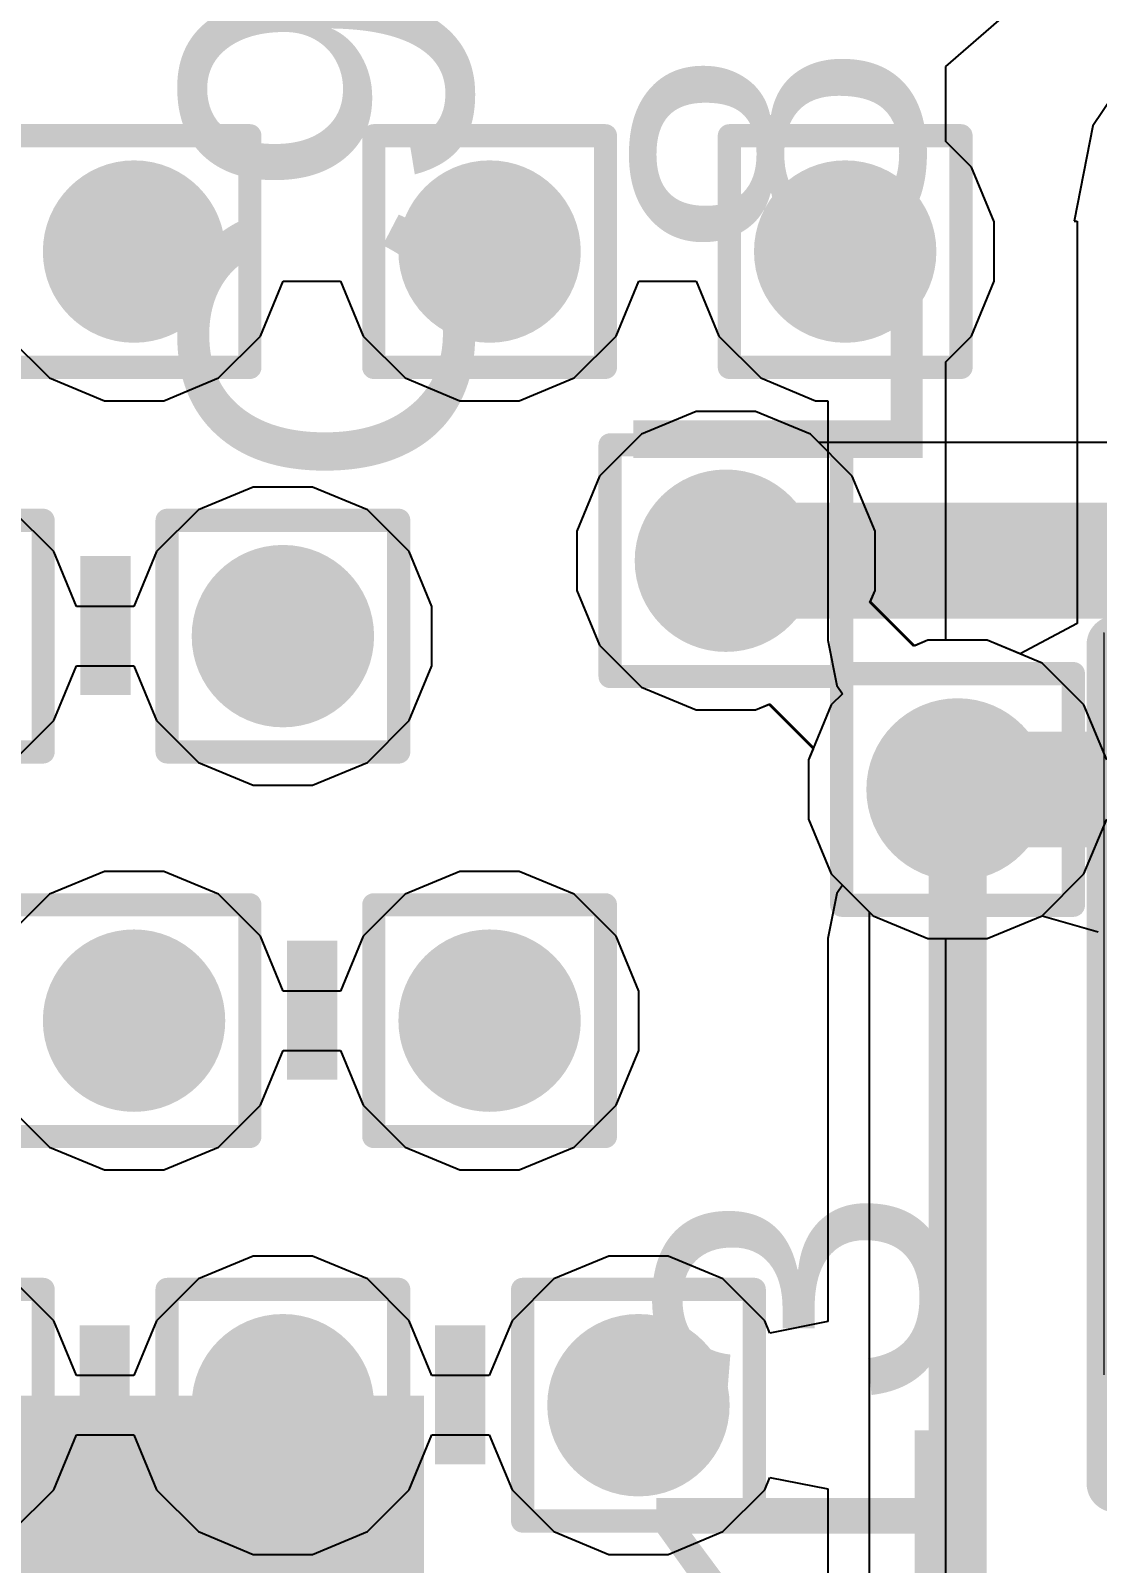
# Model space of a CAD drawing. Header units: inches. Extents: x -12 to 5355, y -7 to 5366.
# Drawn here: x 13.36 to 15.699, y 52.919 to 56.28 of the extents above; entities that cross this region are included whole.
import ezdxf

# ---------------------------------------------------------------- set-up
doc = ezdxf.new("R2010")
doc.units = ezdxf.units.IN
for name, color, linetype in [('BOTTOM LAYER', 5, 'Continuous'), ('Bottom Overlay', 54, 'Continuous'), ('Bottom Paste', 16, 'Continuous'), ('Bottom Solder', 6, 'Continuous'), ('Drill Drawing', 1, 'Continuous'), ('GROUND1', 16, 'Continuous'), ('GROUND2', 156, 'Continuous'), ('POWER', 76, 'Continuous'), ('SIGNAL', 90, 'Continuous'), ('TOP LAYER', 1, 'Continuous'), ('Top Overlay', 2, 'Continuous'), ('Top Paste', 8, 'Continuous'), ('Top Solder', 216, 'Continuous'), ('Via Holes', 16, 'Continuous')]:
    doc.layers.add(name, color=color, linetype=linetype)
doc.styles.add('Arial', font='', dxfattribs={"height": 0.2})
doc.styles.get('Arial').set_extended_font_data('Arial')

# ---------------------------------------------------------------- blocks, each defined once
blk = doc.blocks.new('C___0402_136')
at = {"layer": 'TOP LAYER'}
for points in [[(-0.6985, -0.3175), (-0.6985, 0.3175), (-0.2413, 0.3175), (-0.2413, -0.3175)], [(0.2413, -0.3175), (0.2413, 0.3175), (0.6985, 0.3175), (0.6985, -0.3175)]]:
    blk.add_hatch(color=1, dxfattribs=at).paths.add_polyline_path(points)
at = {"layer": 'Top Paste'}
for points in [[(-0.6985, -0.3175), (-0.6985, 0.3175), (-0.2413, 0.3175), (-0.2413, -0.3175)], [(0.2413, -0.3175), (0.2413, 0.3175), (0.6985, 0.3175), (0.6985, -0.3175)]]:
    blk.add_hatch(color=8, dxfattribs=at).paths.add_polyline_path(points)
at = {"layer": 'Top Solder'}
for points in [[(-0.7585, -0.3775), (-0.7585, 0.3775), (-0.1813, 0.3775), (-0.1813, -0.3775)], [(0.1813, -0.3775), (0.1813, 0.3775), (0.7585, 0.3775), (0.7585, -0.3775)]]:
    blk.add_hatch(color=216, dxfattribs=at).paths.add_polyline_path(points)
at = {"layer": 'Top Overlay'}
for points in [[(-0.7874, -0.4064, 0.127, 0.127, 0), (-0.7874, 0.4064, 0.127, 0.127, 0)], [(-0.2794, 0.4064, 0.127, 0.127, 0), (-0.7874, 0.4064, 0.127, 0.127, 0)], [(0.7874, 0.4064, 0.127, 0.127, 0), (0.2794, 0.4064, 0.127, 0.127, 0)], [(0.7874, -0.4064, 0.127, 0.127, 0), (0.7874, 0.4064, 0.127, 0.127, 0)], [(-0.2794, -0.4064, 0.127, 0.127, 0), (-0.7874, -0.4064, 0.127, 0.127, 0)], [(0.7874, -0.4064, 0.127, 0.127, 0), (0.2794, -0.4064, 0.127, 0.127, 0)]]:
    blk.add_lwpolyline(points, format="xyseb", dxfattribs=at)
for points in [[(-0.8191, 0.4064, 0.0635, 0.0635, 1), (-0.7556, 0.4064, 0.0635, 0.0635, 1)], [(-0.8191, 0.4064, 0.0635, 0.0635, 1), (-0.7556, 0.4064, 0.0635, 0.0635, 1)], [(-0.3111, 0.4064, 0.0635, 0.0635, 1), (-0.2477, 0.4064, 0.0635, 0.0635, 1)], [(0.2477, 0.4064, 0.0635, 0.0635, 1), (0.3111, 0.4064, 0.0635, 0.0635, 1)], [(0.7556, 0.4064, 0.0635, 0.0635, 1), (0.8191, 0.4064, 0.0635, 0.0635, 1)], [(0.7556, 0.4064, 0.0635, 0.0635, 1), (0.8191, 0.4064, 0.0635, 0.0635, 1)], [(-0.8191, -0.4064, 0.0635, 0.0635, 1), (-0.7556, -0.4064, 0.0635, 0.0635, 1)], [(-0.8191, -0.4064, 0.0635, 0.0635, 1), (-0.7556, -0.4064, 0.0635, 0.0635, 1)], [(-0.3111, -0.4064, 0.0635, 0.0635, 1), (-0.2477, -0.4064, 0.0635, 0.0635, 1)], [(0.2477, -0.4064, 0.0635, 0.0635, 1), (0.3111, -0.4064, 0.0635, 0.0635, 1)], [(0.7556, -0.4064, 0.0635, 0.0635, 1), (0.8191, -0.4064, 0.0635, 0.0635, 1)], [(0.7556, -0.4064, 0.0635, 0.0635, 1), (0.8191, -0.4064, 0.0635, 0.0635, 1)]]:
    blk.add_lwpolyline(points, format="xyseb", close=True, dxfattribs=at)
blk = doc.blocks.new('COAXIAL_RF_U_FL_R_SMT_1_154')
at = {"layer": 'TOP LAYER'}
blk.add_hatch(color=1, dxfattribs=at).paths.add_polyline_path([(0.95, 1.1), (2, 1.1), (2, -1.1), (0.95, -1.1)])
at = {"layer": 'Top Paste'}
blk.add_hatch(color=8, dxfattribs=at).paths.add_polyline_path([(0.95, 1.1), (2, 1.1), (2, -1.1), (0.95, -1.1)])
at = {"layer": 'Top Solder'}
blk.add_hatch(color=216, dxfattribs=at).paths.add_polyline_path([(0.8738, 1.1762), (2.0762, 1.1762), (2.0762, -1.1762), (0.8738, -1.1762)])
blk = doc.blocks.new('R___0402_B_158')
at = {"layer": 'BOTTOM LAYER'}
for points in [[(-0.2413, 0.3175), (-0.2413, -0.3175), (-0.6985, -0.3175), (-0.6985, 0.3175)], [(0.6985, 0.3175), (0.6985, -0.3175), (0.2413, -0.3175), (0.2413, 0.3175)]]:
    blk.add_hatch(color=5, dxfattribs=at).paths.add_polyline_path(points)
at = {"layer": 'Bottom Paste'}
for points in [[(-0.2413, 0.3175), (-0.2413, -0.3175), (-0.6985, -0.3175), (-0.6985, 0.3175)], [(0.6985, 0.3175), (0.6985, -0.3175), (0.2413, -0.3175), (0.2413, 0.3175)]]:
    blk.add_hatch(color=16, dxfattribs=at).paths.add_polyline_path(points)
at = {"layer": 'Bottom Solder'}
for points in [[(-0.1863, 0.3725), (-0.1863, -0.3725), (-0.7535, -0.3725), (-0.7535, 0.3725)], [(0.7535, 0.3725), (0.7535, -0.3725), (0.1863, -0.3725), (0.1863, 0.3725)]]:
    blk.add_hatch(color=6, dxfattribs=at).paths.add_polyline_path(points)
at = {"layer": 'Bottom Overlay'}
for points in [[(-0.7874, 0.4064, 0.127, 0.127, 0), (0.7874, 0.4064, 0.127, 0.127, 0)], [(-0.7874, 0.4064, 0.127, 0.127, 0), (-0.7874, -0.4064, 0.127, 0.127, 0)], [(0.7874, 0.4064, 0.127, 0.127, 0), (0.7874, -0.4064, 0.127, 0.127, 0)], [(-0.8128, 0.4318, 0.00323, 0.00323, 0), (0.8128, 0.4318, 0.00323, 0.00323, 0)], [(-0.7874, -0.4064, 0.127, 0.127, 0), (0.7874, -0.4064, 0.127, 0.127, 0)]]:
    blk.add_lwpolyline(points, format="xyseb", dxfattribs=at)
for points in [[(-0.8191, 0.4064, 0.0635, 0.0635, 1), (-0.7556, 0.4064, 0.0635, 0.0635, 1)], [(-0.8191, 0.4064, 0.0635, 0.0635, 1), (-0.7556, 0.4064, 0.0635, 0.0635, 1)], [(0.7556, 0.4064, 0.0635, 0.0635, 1), (0.8191, 0.4064, 0.0635, 0.0635, 1)], [(0.7556, 0.4064, 0.0635, 0.0635, 1), (0.8191, 0.4064, 0.0635, 0.0635, 1)], [(-0.8136, 0.4318, 0.00161, 0.00161, 1), (-0.812, 0.4318, 0.00161, 0.00161, 1)], [(0.812, 0.4318, 0.00161, 0.00161, 1), (0.8136, 0.4318, 0.00161, 0.00161, 1)], [(-0.8191, -0.4064, 0.0635, 0.0635, 1), (-0.7556, -0.4064, 0.0635, 0.0635, 1)], [(-0.8191, -0.4064, 0.0635, 0.0635, 1), (-0.7556, -0.4064, 0.0635, 0.0635, 1)], [(0.7556, -0.4064, 0.0635, 0.0635, 1), (0.8191, -0.4064, 0.0635, 0.0635, 1)], [(0.7556, -0.4064, 0.0635, 0.0635, 1), (0.8191, -0.4064, 0.0635, 0.0635, 1)]]:
    blk.add_lwpolyline(points, format="xyseb", close=True, dxfattribs=at)

msp = doc.modelspace()

# ---------------------------------------------------------------- hatches: boundary and pattern name
at = {"layer": 'BOTTOM LAYER'}
h = msp.add_hatch(color=5, dxfattribs=at)
edge = h.paths.add_edge_path()
edge.add_arc((13.5865, 55.7959), 0.2, 0, 360)
h = msp.add_hatch(color=5, dxfattribs=at)
edge = h.paths.add_edge_path()
edge.add_arc((14.3662, 55.7959), 0.2, 0, 360)
h = msp.add_hatch(color=5, dxfattribs=at)
edge = h.paths.add_edge_path()
edge.add_arc((15.146, 55.7959), 0.2, 0, 360)
h = msp.add_hatch(color=5, dxfattribs=at)
edge = h.paths.add_edge_path()
edge.add_arc((14.8844, 55.118), 0.2, 0, 360)
h = msp.add_hatch(color=5, dxfattribs=at)
edge = h.paths.add_edge_path()
edge.add_arc((13.9129, 54.9526), 0.2, 0, 360)
h = msp.add_hatch(color=5, dxfattribs=at)
edge = h.paths.add_edge_path()
edge.add_arc((15.3924, 54.6164), 0.2, 0, 360)
h = msp.add_hatch(color=5, dxfattribs=at)
edge = h.paths.add_edge_path()
edge.add_arc((13.5865, 54.1094), 0.2, 0, 360)
h = msp.add_hatch(color=5, dxfattribs=at)
edge = h.paths.add_edge_path()
edge.add_arc((14.3662, 54.1094), 0.2, 0, 360)
h = msp.add_hatch(color=5, dxfattribs=at)
edge = h.paths.add_edge_path()
edge.add_arc((13.9129, 53.2661), 0.2, 0, 360)
h = msp.add_hatch(color=5, dxfattribs=at)
edge = h.paths.add_edge_path()
edge.add_arc((14.6926, 53.2661), 0.2, 0, 360)
at = {"layer": 'GROUND1'}
h = msp.add_hatch(color=16, dxfattribs=at)
edge = h.paths.add_edge_path()
edge.add_arc((13.5865, 55.7959), 0.2, 0, 360)
h = msp.add_hatch(color=16, dxfattribs=at)
edge = h.paths.add_edge_path()
edge.add_arc((14.3662, 55.7959), 0.2, 0, 360)
h = msp.add_hatch(color=16, dxfattribs=at)
edge = h.paths.add_edge_path()
edge.add_arc((15.146, 55.7959), 0.2, 0, 360)
h = msp.add_hatch(color=16, dxfattribs=at)
edge = h.paths.add_edge_path()
edge.add_arc((14.8844, 55.118), 0.2, 0, 360)
h = msp.add_hatch(color=16, dxfattribs=at)
edge = h.paths.add_edge_path()
edge.add_arc((13.9129, 54.9526), 0.2, 0, 360)
h = msp.add_hatch(color=16, dxfattribs=at)
edge = h.paths.add_edge_path()
edge.add_arc((15.3924, 54.6164), 0.2, 0, 360)
h = msp.add_hatch(color=16, dxfattribs=at)
edge = h.paths.add_edge_path()
edge.add_arc((13.5865, 54.1094), 0.2, 0, 360)
h = msp.add_hatch(color=16, dxfattribs=at)
edge = h.paths.add_edge_path()
edge.add_arc((14.3662, 54.1094), 0.2, 0, 360)
h = msp.add_hatch(color=16, dxfattribs=at)
edge = h.paths.add_edge_path()
edge.add_arc((13.9129, 53.2661), 0.2, 0, 360)
h = msp.add_hatch(color=16, dxfattribs=at)
edge = h.paths.add_edge_path()
edge.add_arc((14.6926, 53.2661), 0.2, 0, 360)
at = {"layer": 'GROUND2'}
h = msp.add_hatch(color=156, dxfattribs=at)
edge = h.paths.add_edge_path()
edge.add_arc((13.5865, 55.7959), 0.2, 0, 360)
h = msp.add_hatch(color=156, dxfattribs=at)
edge = h.paths.add_edge_path()
edge.add_arc((14.3662, 55.7959), 0.2, 0, 360)
h = msp.add_hatch(color=156, dxfattribs=at)
edge = h.paths.add_edge_path()
edge.add_arc((15.146, 55.7959), 0.2, 0, 360)
h = msp.add_hatch(color=156, dxfattribs=at)
edge = h.paths.add_edge_path()
edge.add_arc((14.8844, 55.118), 0.2, 0, 360)
h = msp.add_hatch(color=156, dxfattribs=at)
edge = h.paths.add_edge_path()
edge.add_arc((13.9129, 54.9526), 0.2, 0, 360)
h = msp.add_hatch(color=156, dxfattribs=at)
edge = h.paths.add_edge_path()
edge.add_arc((15.3924, 54.6164), 0.2, 0, 360)
h = msp.add_hatch(color=156, dxfattribs=at)
edge = h.paths.add_edge_path()
edge.add_arc((13.5865, 54.1094), 0.2, 0, 360)
h = msp.add_hatch(color=156, dxfattribs=at)
edge = h.paths.add_edge_path()
edge.add_arc((14.3662, 54.1094), 0.2, 0, 360)
h = msp.add_hatch(color=156, dxfattribs=at)
edge = h.paths.add_edge_path()
edge.add_arc((13.9129, 53.2661), 0.2, 0, 360)
h = msp.add_hatch(color=156, dxfattribs=at)
edge = h.paths.add_edge_path()
edge.add_arc((14.6926, 53.2661), 0.2, 0, 360)
at = {"layer": 'POWER'}
h = msp.add_hatch(color=76, dxfattribs=at)
edge = h.paths.add_edge_path()
edge.add_arc((13.5865, 55.7959), 0.2, 0, 360)
h = msp.add_hatch(color=76, dxfattribs=at)
edge = h.paths.add_edge_path()
edge.add_arc((14.3662, 55.7959), 0.2, 0, 360)
h = msp.add_hatch(color=76, dxfattribs=at)
edge = h.paths.add_edge_path()
edge.add_arc((15.146, 55.7959), 0.2, 0, 360)
h = msp.add_hatch(color=76, dxfattribs=at)
edge = h.paths.add_edge_path()
edge.add_arc((14.8844, 55.118), 0.2, 0, 360)
for points in [[(13.5789, 55.1282), (13.4687, 55.1282), (13.4687, 54.8234), (13.5789, 54.8234)], [(14.0323, 54.2849), (13.9221, 54.2849), (13.9221, 53.9801), (14.0323, 53.9801)], [(13.4671, 53.1368), (13.5772, 53.1368), (13.5772, 53.4416), (13.4671, 53.4416)], [(14.2468, 53.1368), (14.357, 53.1368), (14.357, 53.4416), (14.2468, 53.4416)]]:
    msp.add_hatch(color=76, dxfattribs=at).paths.add_polyline_path(points)
h = msp.add_hatch(color=76, dxfattribs=at)
edge = h.paths.add_edge_path()
edge.add_arc((13.9129, 54.9526), 0.2, 0, 360)
h = msp.add_hatch(color=76, dxfattribs=at)
edge = h.paths.add_edge_path()
edge.add_arc((15.3924, 54.6164), 0.2, 0, 360)
h = msp.add_hatch(color=76, dxfattribs=at)
edge = h.paths.add_edge_path()
edge.add_arc((13.5865, 54.1094), 0.2, 0, 360)
h = msp.add_hatch(color=76, dxfattribs=at)
edge = h.paths.add_edge_path()
edge.add_arc((14.3662, 54.1094), 0.2, 0, 360)
h = msp.add_hatch(color=76, dxfattribs=at)
edge = h.paths.add_edge_path()
edge.add_arc((13.9129, 53.2661), 0.2, 0, 360)
h = msp.add_hatch(color=76, dxfattribs=at)
edge = h.paths.add_edge_path()
edge.add_arc((14.6926, 53.2661), 0.2, 0, 360)
at = {"layer": 'SIGNAL'}
h = msp.add_hatch(color=90, dxfattribs=at)
edge = h.paths.add_edge_path()
edge.add_arc((13.5865, 55.7959), 0.2, 0, 360)
h = msp.add_hatch(color=90, dxfattribs=at)
edge = h.paths.add_edge_path()
edge.add_arc((14.3662, 55.7959), 0.2, 0, 360)
h = msp.add_hatch(color=90, dxfattribs=at)
edge = h.paths.add_edge_path()
edge.add_arc((15.146, 55.7959), 0.2, 0, 360)
h = msp.add_hatch(color=90, dxfattribs=at)
edge = h.paths.add_edge_path()
edge.add_arc((14.8844, 55.118), 0.2, 0, 360)
h = msp.add_hatch(color=90, dxfattribs=at)
edge = h.paths.add_edge_path()
edge.add_arc((13.9129, 54.9526), 0.2, 0, 360)
h = msp.add_hatch(color=90, dxfattribs=at)
edge = h.paths.add_edge_path()
edge.add_arc((15.3924, 54.6164), 0.2, 0, 360)
h = msp.add_hatch(color=90, dxfattribs=at)
edge = h.paths.add_edge_path()
edge.add_arc((13.5865, 54.1094), 0.2, 0, 360)
h = msp.add_hatch(color=90, dxfattribs=at)
edge = h.paths.add_edge_path()
edge.add_arc((14.3662, 54.1094), 0.2, 0, 360)
h = msp.add_hatch(color=90, dxfattribs=at)
edge = h.paths.add_edge_path()
edge.add_arc((13.9129, 53.2661), 0.2, 0, 360)
h = msp.add_hatch(color=90, dxfattribs=at)
edge = h.paths.add_edge_path()
edge.add_arc((14.6926, 53.2661), 0.2, 0, 360)
at = {"layer": 'TOP LAYER'}
h = msp.add_hatch(color=1, dxfattribs=at)
edge = h.paths.add_edge_path()
edge.add_arc((13.5865, 55.7959), 0.2, 0, 360)
h = msp.add_hatch(color=1, dxfattribs=at)
edge = h.paths.add_edge_path()
edge.add_arc((14.3662, 55.7959), 0.2, 0, 360)
h = msp.add_hatch(color=1, dxfattribs=at)
edge = h.paths.add_edge_path()
edge.add_arc((15.146, 55.7959), 0.2, 0, 360)
h = msp.add_hatch(color=1, dxfattribs=at)
edge = h.paths.add_edge_path()
edge.add_arc((14.8844, 55.118), 0.2, 0, 360)
h = msp.add_hatch(color=1, dxfattribs=at)
edge = h.paths.add_edge_path()
edge.add_arc((13.9129, 54.9526), 0.2, 0, 360)
h = msp.add_hatch(color=1, dxfattribs=at)
edge = h.paths.add_edge_path()
edge.add_arc((15.3924, 54.6164), 0.2, 0, 360)
h = msp.add_hatch(color=1, dxfattribs=at)
edge = h.paths.add_edge_path()
edge.add_arc((13.5865, 54.1094), 0.2, 0, 360)
h = msp.add_hatch(color=1, dxfattribs=at)
edge = h.paths.add_edge_path()
edge.add_arc((14.3662, 54.1094), 0.2, 0, 360)
h = msp.add_hatch(color=1, dxfattribs=at)
edge = h.paths.add_edge_path()
edge.add_arc((13.9129, 53.2661), 0.2, 0, 360)
h = msp.add_hatch(color=1, dxfattribs=at)
edge = h.paths.add_edge_path()
edge.add_arc((14.6926, 53.2661), 0.2, 0, 360)
at = {"layer": 'Via Holes'}
h = msp.add_hatch(color=7, dxfattribs=at)
edge = h.paths.add_edge_path()
edge.add_arc((13.5865, 55.7959), 0.1, 0, 360)
h = msp.add_hatch(color=7, dxfattribs=at)
edge = h.paths.add_edge_path()
edge.add_arc((14.3662, 55.7959), 0.1, 0, 360)
h = msp.add_hatch(color=7, dxfattribs=at)
edge = h.paths.add_edge_path()
edge.add_arc((15.146, 55.7959), 0.1, 0, 360)
h = msp.add_hatch(color=7, dxfattribs=at)
edge = h.paths.add_edge_path()
edge.add_arc((14.8844, 55.118), 0.1, 0, 360)
h = msp.add_hatch(color=7, dxfattribs=at)
edge = h.paths.add_edge_path()
edge.add_arc((13.9129, 54.9526), 0.1, 0, 360)
h = msp.add_hatch(color=7, dxfattribs=at)
edge = h.paths.add_edge_path()
edge.add_arc((15.3924, 54.6164), 0.1, 0, 360)
h = msp.add_hatch(color=7, dxfattribs=at)
edge = h.paths.add_edge_path()
edge.add_arc((13.5865, 54.1094), 0.1, 0, 360)
h = msp.add_hatch(color=7, dxfattribs=at)
edge = h.paths.add_edge_path()
edge.add_arc((14.3662, 54.1094), 0.1, 0, 360)
h = msp.add_hatch(color=7, dxfattribs=at)
edge = h.paths.add_edge_path()
edge.add_arc((13.9129, 53.2661), 0.1, 0, 360)
h = msp.add_hatch(color=7, dxfattribs=at)
edge = h.paths.add_edge_path()
edge.add_arc((14.6926, 53.2661), 0.1, 0, 360)

# ---------------------------------------------------------------- linework, layer by layer
at = {"layer": 'BOTTOM LAYER'}
for p, q in [((14.8194, 55.445), (14.6992, 55.3952)), ((14.9494, 55.445), (14.8194, 55.445)), ((15.0696, 55.3952), (14.9494, 55.445)), ((14.6992, 55.3952), (14.6072, 55.3032)), ((15.0879, 55.377), (15.0696, 55.3952)), ((17.305, 55.377), (15.0879, 55.377)), ((14.6072, 55.3032), (14.5574, 55.183)), ((14.5574, 55.183), (14.5574, 55.053)), ((14.5574, 55.053), (14.6072, 54.9328)), ((14.6072, 54.9328), (14.6992, 54.8408)), ((14.6992, 54.8408), (14.8194, 54.791)), ((14.8194, 54.791), (14.9494, 54.791)), ((14.9494, 54.791), (14.9783, 54.8029)), ((14.9783, 54.8029), (15.0755, 54.7057)), ((15.0755, 54.7057), (15.0654, 54.6814)), ((15.0654, 54.6814), (15.0654, 54.5514)), ((15.0654, 54.5514), (15.1152, 54.4312)), ((15.1152, 54.4312), (15.2072, 54.3392)), ((15.2072, 54.3392), (15.3274, 54.2894)), ((15.4574, 54.2894), (15.5776, 54.3392)), ((15.5776, 54.3392), (15.7007, 54.3039)), ((15.3274, 54.2894), (15.4574, 54.2894))]:
    msp.add_line(p, q, dxfattribs=at)
for points in [[(14.8844, 55.118, 0.254, 0.254, 0), (17.305, 55.118, 0.254, 0.254, 0)], [(15.3924, 54.6164, 0.254, 0.254, 0), (16.0021, 54.6164, 0.254, 0.254, 0)]]:
    msp.add_lwpolyline(points, format="xyseb", dxfattribs=at)
for points in [[(14.8209, 55.118, 0.127, 0.127, 1), (14.9479, 55.118, 0.127, 0.127, 1)], [(15.3289, 54.6164, 0.127, 0.127, 1), (15.4559, 54.6164, 0.127, 0.127, 1)]]:
    msp.add_lwpolyline(points, format="xyseb", close=True, dxfattribs=at)
at = {"layer": 'Drill Drawing'}
for points in [[(13.3325, 56.0499, 0.0508, 0.0508, 0), (13.8405, 56.0499, 0.0508, 0.0508, 0)], [(13.8405, 55.5419, 0.0508, 0.0508, 0), (13.8405, 56.0499, 0.0508, 0.0508, 0)], [(14.1122, 56.0499, 0.0508, 0.0508, 0), (14.6202, 56.0499, 0.0508, 0.0508, 0)], [(14.1122, 55.5419, 0.0508, 0.0508, 0), (14.1122, 56.0499, 0.0508, 0.0508, 0)], [(14.6202, 55.5419, 0.0508, 0.0508, 0), (14.6202, 56.0499, 0.0508, 0.0508, 0)], [(14.892, 56.0499, 0.0508, 0.0508, 0), (15.4, 56.0499, 0.0508, 0.0508, 0)], [(14.892, 55.5419, 0.0508, 0.0508, 0), (14.892, 56.0499, 0.0508, 0.0508, 0)], [(15.4, 55.5419, 0.0508, 0.0508, 0), (15.4, 56.0499, 0.0508, 0.0508, 0)], [(13.3325, 55.5419, 0.0508, 0.0508, 0), (13.8405, 55.5419, 0.0508, 0.0508, 0)], [(14.1122, 55.5419, 0.0508, 0.0508, 0), (14.6202, 55.5419, 0.0508, 0.0508, 0)], [(14.892, 55.5419, 0.0508, 0.0508, 0), (15.4, 55.5419, 0.0508, 0.0508, 0)], [(14.6304, 55.372, 0.0508, 0.0508, 0), (15.1384, 55.372, 0.0508, 0.0508, 0)], [(14.6304, 54.864, 0.0508, 0.0508, 0), (14.6304, 55.372, 0.0508, 0.0508, 0)], [(15.1384, 54.864, 0.0508, 0.0508, 0), (15.1384, 55.372, 0.0508, 0.0508, 0)], [(12.8791, 55.2066, 0.0508, 0.0508, 0), (13.3871, 55.2066, 0.0508, 0.0508, 0)], [(13.3871, 54.6986, 0.0508, 0.0508, 0), (13.3871, 55.2066, 0.0508, 0.0508, 0)], [(13.6588, 55.2066, 0.0508, 0.0508, 0), (14.1669, 55.2066, 0.0508, 0.0508, 0)], [(13.6588, 54.6986, 0.0508, 0.0508, 0), (13.6588, 55.2066, 0.0508, 0.0508, 0)], [(14.1669, 54.6986, 0.0508, 0.0508, 0), (14.1669, 55.2066, 0.0508, 0.0508, 0)], [(14.6304, 54.864, 0.0508, 0.0508, 0), (15.1384, 54.864, 0.0508, 0.0508, 0)], [(15.1384, 54.8704, 0.0508, 0.0508, 0), (15.6464, 54.8704, 0.0508, 0.0508, 0)], [(15.1384, 54.3624, 0.0508, 0.0508, 0), (15.1384, 54.8704, 0.0508, 0.0508, 0)], [(15.6464, 54.3624, 0.0508, 0.0508, 0), (15.6464, 54.8704, 0.0508, 0.0508, 0)], [(12.8791, 54.6986, 0.0508, 0.0508, 0), (13.3871, 54.6986, 0.0508, 0.0508, 0)], [(13.6588, 54.6986, 0.0508, 0.0508, 0), (14.1669, 54.6986, 0.0508, 0.0508, 0)], [(13.3325, 54.3634, 0.0508, 0.0508, 0), (13.8405, 54.3634, 0.0508, 0.0508, 0)], [(13.8405, 53.8554, 0.0508, 0.0508, 0), (13.8405, 54.3634, 0.0508, 0.0508, 0)], [(14.1122, 54.3634, 0.0508, 0.0508, 0), (14.6202, 54.3634, 0.0508, 0.0508, 0)], [(14.1122, 53.8554, 0.0508, 0.0508, 0), (14.1122, 54.3634, 0.0508, 0.0508, 0)], [(14.6202, 53.8554, 0.0508, 0.0508, 0), (14.6202, 54.3634, 0.0508, 0.0508, 0)], [(15.1384, 54.3624, 0.0508, 0.0508, 0), (15.6464, 54.3624, 0.0508, 0.0508, 0)], [(13.3325, 53.8554, 0.0508, 0.0508, 0), (13.8405, 53.8554, 0.0508, 0.0508, 0)], [(14.1122, 53.8554, 0.0508, 0.0508, 0), (14.6202, 53.8554, 0.0508, 0.0508, 0)], [(12.8791, 53.5201, 0.0508, 0.0508, 0), (13.3871, 53.5201, 0.0508, 0.0508, 0)], [(13.3871, 53.0121, 0.0508, 0.0508, 0), (13.3871, 53.5201, 0.0508, 0.0508, 0)], [(13.6588, 53.5201, 0.0508, 0.0508, 0), (14.1669, 53.5201, 0.0508, 0.0508, 0)], [(13.6588, 53.0121, 0.0508, 0.0508, 0), (13.6588, 53.5201, 0.0508, 0.0508, 0)], [(14.1669, 53.0121, 0.0508, 0.0508, 0), (14.1669, 53.5201, 0.0508, 0.0508, 0)], [(14.4386, 53.5201, 0.0508, 0.0508, 0), (14.9466, 53.5201, 0.0508, 0.0508, 0)], [(14.4386, 53.0121, 0.0508, 0.0508, 0), (14.4386, 53.5201, 0.0508, 0.0508, 0)], [(14.9466, 53.0121, 0.0508, 0.0508, 0), (14.9466, 53.5201, 0.0508, 0.0508, 0)], [(12.8791, 53.0121, 0.0508, 0.0508, 0), (13.3871, 53.0121, 0.0508, 0.0508, 0)], [(13.6588, 53.0121, 0.0508, 0.0508, 0), (14.1669, 53.0121, 0.0508, 0.0508, 0)], [(14.4386, 53.0121, 0.0508, 0.0508, 0), (14.9466, 53.0121, 0.0508, 0.0508, 0)]]:
    msp.add_lwpolyline(points, format="xyseb", dxfattribs=at)
for points in [[(13.8278, 56.0499, 0.0254, 0.0254, 1), (13.8532, 56.0499, 0.0254, 0.0254, 1)], [(13.8278, 56.0499, 0.0254, 0.0254, 1), (13.8532, 56.0499, 0.0254, 0.0254, 1)], [(14.0995, 56.0499, 0.0254, 0.0254, 1), (14.1249, 56.0499, 0.0254, 0.0254, 1)], [(14.0995, 56.0499, 0.0254, 0.0254, 1), (14.1249, 56.0499, 0.0254, 0.0254, 1)], [(14.6075, 56.0499, 0.0254, 0.0254, 1), (14.6329, 56.0499, 0.0254, 0.0254, 1)], [(14.6075, 56.0499, 0.0254, 0.0254, 1), (14.6329, 56.0499, 0.0254, 0.0254, 1)], [(14.8793, 56.0499, 0.0254, 0.0254, 1), (14.9047, 56.0499, 0.0254, 0.0254, 1)], [(14.8793, 56.0499, 0.0254, 0.0254, 1), (14.9047, 56.0499, 0.0254, 0.0254, 1)], [(15.3873, 56.0499, 0.0254, 0.0254, 1), (15.4127, 56.0499, 0.0254, 0.0254, 1)], [(15.3873, 56.0499, 0.0254, 0.0254, 1), (15.4127, 56.0499, 0.0254, 0.0254, 1)], [(13.8278, 55.5419, 0.0254, 0.0254, 1), (13.8532, 55.5419, 0.0254, 0.0254, 1)], [(13.8278, 55.5419, 0.0254, 0.0254, 1), (13.8532, 55.5419, 0.0254, 0.0254, 1)], [(14.0995, 55.5419, 0.0254, 0.0254, 1), (14.1249, 55.5419, 0.0254, 0.0254, 1)], [(14.0995, 55.5419, 0.0254, 0.0254, 1), (14.1249, 55.5419, 0.0254, 0.0254, 1)], [(14.6075, 55.5419, 0.0254, 0.0254, 1), (14.6329, 55.5419, 0.0254, 0.0254, 1)], [(14.6075, 55.5419, 0.0254, 0.0254, 1), (14.6329, 55.5419, 0.0254, 0.0254, 1)], [(14.8793, 55.5419, 0.0254, 0.0254, 1), (14.9047, 55.5419, 0.0254, 0.0254, 1)], [(14.8793, 55.5419, 0.0254, 0.0254, 1), (14.9047, 55.5419, 0.0254, 0.0254, 1)], [(15.3873, 55.5419, 0.0254, 0.0254, 1), (15.4127, 55.5419, 0.0254, 0.0254, 1)], [(15.3873, 55.5419, 0.0254, 0.0254, 1), (15.4127, 55.5419, 0.0254, 0.0254, 1)], [(14.6177, 55.372, 0.0254, 0.0254, 1), (14.6431, 55.372, 0.0254, 0.0254, 1)], [(14.6177, 55.372, 0.0254, 0.0254, 1), (14.6431, 55.372, 0.0254, 0.0254, 1)], [(15.1257, 55.372, 0.0254, 0.0254, 1), (15.1511, 55.372, 0.0254, 0.0254, 1)], [(15.1257, 55.372, 0.0254, 0.0254, 1), (15.1511, 55.372, 0.0254, 0.0254, 1)], [(13.3744, 55.2066, 0.0254, 0.0254, 1), (13.3998, 55.2066, 0.0254, 0.0254, 1)], [(13.3744, 55.2066, 0.0254, 0.0254, 1), (13.3998, 55.2066, 0.0254, 0.0254, 1)], [(13.6462, 55.2066, 0.0254, 0.0254, 1), (13.6715, 55.2066, 0.0254, 0.0254, 1)], [(13.6462, 55.2066, 0.0254, 0.0254, 1), (13.6715, 55.2066, 0.0254, 0.0254, 1)], [(14.1541, 55.2066, 0.0254, 0.0254, 1), (14.1796, 55.2066, 0.0254, 0.0254, 1)], [(14.1541, 55.2066, 0.0254, 0.0254, 1), (14.1796, 55.2066, 0.0254, 0.0254, 1)], [(14.6177, 54.864, 0.0254, 0.0254, 1), (14.6431, 54.864, 0.0254, 0.0254, 1)], [(14.6177, 54.864, 0.0254, 0.0254, 1), (14.6431, 54.864, 0.0254, 0.0254, 1)], [(15.1257, 54.8704, 0.0254, 0.0254, 1), (15.1511, 54.8704, 0.0254, 0.0254, 1)], [(15.1257, 54.8704, 0.0254, 0.0254, 1), (15.1511, 54.8704, 0.0254, 0.0254, 1)], [(15.1257, 54.864, 0.0254, 0.0254, 1), (15.1511, 54.864, 0.0254, 0.0254, 1)], [(15.1257, 54.864, 0.0254, 0.0254, 1), (15.1511, 54.864, 0.0254, 0.0254, 1)], [(15.6337, 54.8704, 0.0254, 0.0254, 1), (15.6591, 54.8704, 0.0254, 0.0254, 1)], [(15.6337, 54.8704, 0.0254, 0.0254, 1), (15.6591, 54.8704, 0.0254, 0.0254, 1)], [(13.3744, 54.6986, 0.0254, 0.0254, 1), (13.3998, 54.6986, 0.0254, 0.0254, 1)], [(13.3744, 54.6986, 0.0254, 0.0254, 1), (13.3998, 54.6986, 0.0254, 0.0254, 1)], [(13.6462, 54.6986, 0.0254, 0.0254, 1), (13.6715, 54.6986, 0.0254, 0.0254, 1)], [(13.6462, 54.6986, 0.0254, 0.0254, 1), (13.6715, 54.6986, 0.0254, 0.0254, 1)], [(14.1541, 54.6986, 0.0254, 0.0254, 1), (14.1796, 54.6986, 0.0254, 0.0254, 1)], [(14.1541, 54.6986, 0.0254, 0.0254, 1), (14.1796, 54.6986, 0.0254, 0.0254, 1)], [(13.8278, 54.3634, 0.0254, 0.0254, 1), (13.8532, 54.3634, 0.0254, 0.0254, 1)], [(13.8278, 54.3634, 0.0254, 0.0254, 1), (13.8532, 54.3634, 0.0254, 0.0254, 1)], [(14.0995, 54.3634, 0.0254, 0.0254, 1), (14.1249, 54.3634, 0.0254, 0.0254, 1)], [(14.0995, 54.3634, 0.0254, 0.0254, 1), (14.1249, 54.3634, 0.0254, 0.0254, 1)], [(14.6075, 54.3634, 0.0254, 0.0254, 1), (14.6329, 54.3634, 0.0254, 0.0254, 1)], [(14.6075, 54.3634, 0.0254, 0.0254, 1), (14.6329, 54.3634, 0.0254, 0.0254, 1)], [(15.1257, 54.3624, 0.0254, 0.0254, 1), (15.1511, 54.3624, 0.0254, 0.0254, 1)], [(15.1257, 54.3624, 0.0254, 0.0254, 1), (15.1511, 54.3624, 0.0254, 0.0254, 1)], [(15.6337, 54.3624, 0.0254, 0.0254, 1), (15.6591, 54.3624, 0.0254, 0.0254, 1)], [(15.6337, 54.3624, 0.0254, 0.0254, 1), (15.6591, 54.3624, 0.0254, 0.0254, 1)], [(13.8278, 53.8554, 0.0254, 0.0254, 1), (13.8532, 53.8554, 0.0254, 0.0254, 1)], [(13.8278, 53.8554, 0.0254, 0.0254, 1), (13.8532, 53.8554, 0.0254, 0.0254, 1)], [(14.0995, 53.8554, 0.0254, 0.0254, 1), (14.1249, 53.8554, 0.0254, 0.0254, 1)], [(14.0995, 53.8554, 0.0254, 0.0254, 1), (14.1249, 53.8554, 0.0254, 0.0254, 1)], [(14.6075, 53.8554, 0.0254, 0.0254, 1), (14.6329, 53.8554, 0.0254, 0.0254, 1)], [(14.6075, 53.8554, 0.0254, 0.0254, 1), (14.6329, 53.8554, 0.0254, 0.0254, 1)], [(13.3744, 53.5201, 0.0254, 0.0254, 1), (13.3998, 53.5201, 0.0254, 0.0254, 1)], [(13.3744, 53.5201, 0.0254, 0.0254, 1), (13.3998, 53.5201, 0.0254, 0.0254, 1)], [(13.6462, 53.5201, 0.0254, 0.0254, 1), (13.6715, 53.5201, 0.0254, 0.0254, 1)], [(13.6462, 53.5201, 0.0254, 0.0254, 1), (13.6715, 53.5201, 0.0254, 0.0254, 1)], [(14.1541, 53.5201, 0.0254, 0.0254, 1), (14.1796, 53.5201, 0.0254, 0.0254, 1)], [(14.1541, 53.5201, 0.0254, 0.0254, 1), (14.1796, 53.5201, 0.0254, 0.0254, 1)], [(14.4259, 53.5201, 0.0254, 0.0254, 1), (14.4513, 53.5201, 0.0254, 0.0254, 1)], [(14.4259, 53.5201, 0.0254, 0.0254, 1), (14.4513, 53.5201, 0.0254, 0.0254, 1)], [(14.9339, 53.5201, 0.0254, 0.0254, 1), (14.9593, 53.5201, 0.0254, 0.0254, 1)], [(14.9339, 53.5201, 0.0254, 0.0254, 1), (14.9593, 53.5201, 0.0254, 0.0254, 1)], [(13.3744, 53.0121, 0.0254, 0.0254, 1), (13.3998, 53.0121, 0.0254, 0.0254, 1)], [(13.3744, 53.0121, 0.0254, 0.0254, 1), (13.3998, 53.0121, 0.0254, 0.0254, 1)], [(13.6462, 53.0121, 0.0254, 0.0254, 1), (13.6715, 53.0121, 0.0254, 0.0254, 1)], [(13.6462, 53.0121, 0.0254, 0.0254, 1), (13.6715, 53.0121, 0.0254, 0.0254, 1)], [(14.1541, 53.0121, 0.0254, 0.0254, 1), (14.1796, 53.0121, 0.0254, 0.0254, 1)], [(14.1541, 53.0121, 0.0254, 0.0254, 1), (14.1796, 53.0121, 0.0254, 0.0254, 1)], [(14.4259, 53.0121, 0.0254, 0.0254, 1), (14.4513, 53.0121, 0.0254, 0.0254, 1)], [(14.4259, 53.0121, 0.0254, 0.0254, 1), (14.4513, 53.0121, 0.0254, 0.0254, 1)], [(14.9339, 53.0121, 0.0254, 0.0254, 1), (14.9593, 53.0121, 0.0254, 0.0254, 1)], [(14.9339, 53.0121, 0.0254, 0.0254, 1), (14.9593, 53.0121, 0.0254, 0.0254, 1)]]:
    msp.add_lwpolyline(points, format="xyseb", close=True, dxfattribs=at)
at = {"layer": 'GROUND1'}
for p, q in [((14.8194, 55.445), (14.6992, 55.3952)), ((14.9494, 55.445), (14.8194, 55.445)), ((15.0696, 55.3952), (14.9494, 55.445)), ((14.6992, 55.3952), (14.6072, 55.3032)), ((15.1616, 55.3032), (15.0696, 55.3952)), ((14.6072, 55.3032), (14.5574, 55.183)), ((15.2114, 55.183), (15.1616, 55.3032)), ((14.5574, 55.183), (14.5574, 55.053)), ((15.2114, 55.053), (15.2114, 55.183)), ((14.5574, 55.053), (14.6072, 54.9328)), ((15.2013, 55.0287), (15.2114, 55.053)), ((15.2985, 54.9315), (15.2013, 55.0287)), ((14.6072, 54.9328), (14.6992, 54.8408)), ((15.3274, 54.9434), (15.2985, 54.9315)), ((15.4574, 54.9434), (15.3274, 54.9434)), ((15.5776, 54.8936), (15.4574, 54.9434)), ((15.6696, 54.8016), (15.5776, 54.8936)), ((14.6992, 54.8408), (14.8194, 54.791)), ((14.8194, 54.791), (14.9494, 54.791)), ((14.9494, 54.791), (14.9783, 54.8029)), ((14.9783, 54.8029), (15.0755, 54.7057)), ((15.7194, 54.6814), (15.6696, 54.8016)), ((15.0755, 54.7057), (15.0654, 54.6814)), ((15.0654, 54.6814), (15.0654, 54.5514)), ((15.0654, 54.5514), (15.1152, 54.4312)), ((15.6696, 54.4312), (15.7194, 54.5514)), ((15.1152, 54.4312), (15.2072, 54.3392)), ((15.5776, 54.3392), (15.6696, 54.4312)), ((15.2072, 54.3392), (15.3274, 54.2894)), ((15.4574, 54.2894), (15.5776, 54.3392)), ((15.3274, 54.2894), (15.4574, 54.2894))]:
    msp.add_line(p, q, dxfattribs=at)
at = {"layer": 'GROUND2'}
for p, q in [((14.8194, 55.445), (14.6992, 55.3952)), ((14.9494, 55.445), (14.8194, 55.445)), ((15.0696, 55.3952), (14.9494, 55.445)), ((14.6992, 55.3952), (14.6072, 55.3032)), ((15.1616, 55.3032), (15.0696, 55.3952)), ((14.6072, 55.3032), (14.5574, 55.183)), ((15.2114, 55.183), (15.1616, 55.3032)), ((14.5574, 55.183), (14.5574, 55.053)), ((15.2114, 55.053), (15.2114, 55.183)), ((14.5574, 55.053), (14.6072, 54.9328)), ((15.2003, 55.0261), (15.2114, 55.053)), ((15.2959, 54.9304), (15.2003, 55.0261)), ((14.6072, 54.9328), (14.6992, 54.8408)), ((15.3274, 54.9434), (15.2959, 54.9304)), ((15.4574, 54.9434), (15.3274, 54.9434)), ((15.5776, 54.8936), (15.4574, 54.9434)), ((15.6696, 54.8016), (15.5776, 54.8936)), ((14.6992, 54.8408), (14.8194, 54.791)), ((14.8194, 54.791), (14.9494, 54.791)), ((14.9494, 54.791), (14.9809, 54.804)), ((14.9809, 54.804), (15.0765, 54.7083)), ((15.7194, 54.6814), (15.6696, 54.8016)), ((15.0765, 54.7083), (15.0654, 54.6814)), ((15.0654, 54.6814), (15.0654, 54.5514)), ((15.0654, 54.5514), (15.1152, 54.4312)), ((15.6696, 54.4312), (15.7194, 54.5514)), ((15.1152, 54.4312), (15.2072, 54.3392)), ((15.5776, 54.3392), (15.6696, 54.4312)), ((15.2072, 54.3392), (15.3274, 54.2894)), ((15.4574, 54.2894), (15.5776, 54.3392)), ((15.3274, 54.2894), (15.4574, 54.2894))]:
    msp.add_line(p, q, dxfattribs=at)
at = {"layer": 'POWER'}
for p, q in [((15.367, 56.2019), (15.494, 56.3122)), ((15.367, 56.0374), (15.367, 56.2019)), ((15.4232, 55.9811), (15.367, 56.0374)), ((15.473, 55.861), (15.4232, 55.9811)), ((15.473, 55.7309), (15.473, 55.861)), ((13.8637, 55.6107), (13.9135, 55.7309)), ((13.9135, 55.7309), (14.0392, 55.7309)), ((14.0392, 55.7309), (14.089, 55.6107)), ((14.6435, 55.6107), (14.6932, 55.7309)), ((14.6932, 55.7309), (14.819, 55.7309)), ((14.819, 55.7309), (14.8688, 55.6107)), ((15.4232, 55.6107), (15.473, 55.7309)), ((13.3092, 55.6107), (13.4012, 55.5187)), ((13.7717, 55.5187), (13.8637, 55.6107)), ((14.089, 55.6107), (14.181, 55.5187)), ((14.5515, 55.5187), (14.6435, 55.6107)), ((14.8688, 55.6107), (14.9608, 55.5187)), ((15.367, 55.5544), (15.4232, 55.6107)), ((15.367, 54.9434), (15.367, 55.5544)), ((13.4012, 55.5187), (13.5214, 55.4689)), ((13.6515, 55.4689), (13.7717, 55.5187)), ((14.181, 55.5187), (14.3012, 55.4689)), ((14.4313, 55.4689), (14.5515, 55.5187)), ((14.9608, 55.5187), (15.081, 55.4689)), ((13.5214, 55.4689), (13.6515, 55.4689)), ((14.3012, 55.4689), (14.4313, 55.4689)), ((15.081, 55.4689), (15.108, 55.4689)), ((15.108, 55.4689), (15.108, 54.9434)), ((13.8478, 55.2796), (13.7276, 55.2298)), ((13.9779, 55.2796), (13.8478, 55.2796)), ((14.0981, 55.2298), (13.9779, 55.2796)), ((13.4103, 55.1379), (13.3183, 55.2298)), ((13.7276, 55.2298), (13.6356, 55.1379)), ((14.1901, 55.1379), (14.0981, 55.2298)), ((13.4601, 55.0177), (13.4103, 55.1379)), ((13.6356, 55.1379), (13.5859, 55.0177)), ((14.2398, 55.0177), (14.1901, 55.1379)), ((13.5859, 55.0177), (13.4601, 55.0177)), ((14.2398, 54.8876), (14.2398, 55.0177)), ((15.108, 54.9434), (15.1277, 54.8443)), ((15.4574, 54.9434), (15.367, 54.9434)), ((15.5776, 54.8936), (15.4574, 54.9434)), ((13.4103, 54.7674), (13.4601, 54.8876)), ((13.4601, 54.8876), (13.5859, 54.8876)), ((13.5859, 54.8876), (13.6356, 54.7674)), ((14.1901, 54.7674), (14.2398, 54.8876)), ((15.6696, 54.8016), (15.5776, 54.8936)), ((15.1398, 54.8262), (15.1152, 54.8016)), ((15.1277, 54.8443), (15.1398, 54.8262)), ((15.1152, 54.8016), (15.0654, 54.6814)), ((15.7194, 54.6814), (15.6696, 54.8016)), ((13.3183, 54.6754), (13.4103, 54.7674)), ((13.6356, 54.7674), (13.7276, 54.6754)), ((14.0981, 54.6754), (14.1901, 54.7674)), ((13.7276, 54.6754), (13.8478, 54.6256)), ((13.9779, 54.6256), (14.0981, 54.6754)), ((15.0654, 54.6814), (15.0654, 54.5514)), ((13.8478, 54.6256), (13.9779, 54.6256)), ((15.0654, 54.5514), (15.1152, 54.4312)), ((15.6696, 54.4312), (15.7194, 54.5514)), ((13.5214, 54.4364), (13.4012, 54.3866)), ((13.6515, 54.4364), (13.5214, 54.4364)), ((13.7717, 54.3866), (13.6515, 54.4364)), ((14.3012, 54.4364), (14.181, 54.3866)), ((14.4313, 54.4364), (14.3012, 54.4364)), ((14.5515, 54.3866), (14.4313, 54.4364)), ((15.1152, 54.4312), (15.1398, 54.4066)), ((15.5776, 54.3392), (15.6696, 54.4312)), ((13.4012, 54.3866), (13.3092, 54.2946)), ((13.8637, 54.2946), (13.7717, 54.3866)), ((14.181, 54.3866), (14.089, 54.2946)), ((14.6435, 54.2946), (14.5515, 54.3866)), ((15.1277, 54.3885), (15.108, 54.2894)), ((15.1398, 54.4066), (15.1277, 54.3885)), ((15.4574, 54.2894), (15.5776, 54.3392)), ((13.9135, 54.1744), (13.8637, 54.2946)), ((14.089, 54.2946), (14.0392, 54.1744)), ((14.6932, 54.1744), (14.6435, 54.2946)), ((15.108, 54.2894), (15.108, 53.4496)), ((15.367, 48.4124), (15.367, 54.2894)), ((15.367, 54.2894), (15.4574, 54.2894)), ((14.0392, 54.1744), (13.9135, 54.1744)), ((14.6932, 54.0443), (14.6932, 54.1744)), ((13.8637, 53.9241), (13.9135, 54.0443)), ((13.9135, 54.0443), (14.0392, 54.0443)), ((14.0392, 54.0443), (14.089, 53.9241)), ((14.6435, 53.9241), (14.6932, 54.0443)), ((13.3092, 53.9241), (13.4012, 53.8321)), ((13.7717, 53.8321), (13.8637, 53.9241)), ((14.089, 53.9241), (14.181, 53.8321)), ((14.5515, 53.8321), (14.6435, 53.9241)), ((13.4012, 53.8321), (13.5214, 53.7824)), ((13.6515, 53.7824), (13.7717, 53.8321)), ((14.181, 53.8321), (14.3012, 53.7824)), ((14.4313, 53.7824), (14.5515, 53.8321)), ((13.5214, 53.7824), (13.6515, 53.7824)), ((14.3012, 53.7824), (14.4313, 53.7824)), ((13.8478, 53.5931), (13.7276, 53.5433)), ((13.9779, 53.5931), (13.8478, 53.5931)), ((14.0981, 53.5433), (13.9779, 53.5931)), ((14.6276, 53.5931), (14.5074, 53.5433)), ((14.7577, 53.5931), (14.6276, 53.5931)), ((14.8779, 53.5433), (14.7577, 53.5931)), ((13.4103, 53.4513), (13.3183, 53.5433)), ((13.7276, 53.5433), (13.6356, 53.4513)), ((14.1901, 53.4513), (14.0981, 53.5433)), ((14.5074, 53.5433), (14.4154, 53.4513)), ((14.9698, 53.4513), (14.8779, 53.5433)), ((13.4601, 53.3311), (13.4103, 53.4513)), ((13.6356, 53.4513), (13.5859, 53.3311)), ((14.2398, 53.3311), (14.1901, 53.4513)), ((14.4154, 53.4513), (14.3656, 53.3311)), ((14.981, 53.4243), (14.9698, 53.4513)), ((15.108, 53.4496), (14.981, 53.4243)), ((13.5859, 53.3311), (13.4601, 53.3311)), ((14.3656, 53.3311), (14.2398, 53.3311)), ((13.4103, 53.0808), (13.4601, 53.201)), ((13.4601, 53.201), (13.5859, 53.201)), ((13.5859, 53.201), (13.6356, 53.0808)), ((14.1901, 53.0808), (14.2398, 53.201)), ((14.2398, 53.201), (14.3656, 53.201)), ((14.3656, 53.201), (14.4154, 53.0808)), ((14.9698, 53.0808), (14.981, 53.1078)), ((14.981, 53.1078), (15.108, 53.0826)), ((13.3183, 52.9889), (13.4103, 53.0808)), ((13.6356, 53.0808), (13.7276, 52.9889)), ((14.0981, 52.9889), (14.1901, 53.0808)), ((14.4154, 53.0808), (14.5074, 52.9889)), ((14.8779, 52.9889), (14.9698, 53.0808)), ((15.108, 53.0826), (15.108, 48.4229)), ((13.7276, 52.9889), (13.8478, 52.9391)), ((13.9779, 52.9391), (14.0981, 52.9889)), ((14.5074, 52.9889), (14.6276, 52.9391)), ((14.7577, 52.9391), (14.8779, 52.9889)), ((13.8478, 52.9391), (13.9779, 52.9391)), ((14.6276, 52.9391), (14.7577, 52.9391))]:
    msp.add_line(p, q, dxfattribs=at)
at = {"layer": 'SIGNAL'}
for p, q in [((15.8076, 56.2485), (15.6893, 56.0715)), ((15.6893, 56.0715), (15.6478, 55.8628)), ((15.6478, 55.8628), (15.6546, 55.8628)), ((15.6546, 55.8628), (15.6546, 54.98)), ((14.8194, 55.445), (14.6992, 55.3952)), ((14.9494, 55.445), (14.8194, 55.445)), ((15.0696, 55.3952), (14.9494, 55.445)), ((14.6992, 55.3952), (14.6072, 55.3032)), ((15.1616, 55.3032), (15.0696, 55.3952)), ((14.6072, 55.3032), (14.5574, 55.183)), ((15.2114, 55.183), (15.1616, 55.3032)), ((14.5574, 55.183), (14.5574, 55.053)), ((15.2114, 55.053), (15.2114, 55.183)), ((14.5574, 55.053), (14.6072, 54.9328)), ((15.2003, 55.0261), (15.2114, 55.053)), ((15.2959, 54.9304), (15.2003, 55.0261)), ((15.6546, 54.98), (15.5296, 54.9135)), ((14.6072, 54.9328), (14.6992, 54.8408)), ((15.3274, 54.9434), (15.2959, 54.9304)), ((15.4574, 54.9434), (15.3274, 54.9434)), ((15.5296, 54.9135), (15.4574, 54.9434)), ((14.6992, 54.8408), (14.8194, 54.791)), ((14.8194, 54.791), (14.9494, 54.791)), ((14.9494, 54.791), (14.9809, 54.804)), ((14.9809, 54.804), (15.0765, 54.7083)), ((15.0765, 54.7083), (15.0654, 54.6814)), ((15.0654, 54.6814), (15.0654, 54.5514)), ((15.0654, 54.5514), (15.1152, 54.4312)), ((15.1152, 54.4312), (15.1982, 54.3482)), ((15.1982, 54.3482), (15.1982, 44.0135))]:
    msp.add_line(p, q, dxfattribs=at)
msp.add_lwpolyline([(15.3924, 40.6146, 0.127, 0.127, 0), (15.3924, 54.6164, 0.127, 0.127, 0)], format="xyseb", dxfattribs=at)
msp.add_lwpolyline([(15.3606, 54.6164, 0.0635, 0.0635, 1), (15.4241, 54.6164, 0.0635, 0.0635, 1)], format="xyseb", close=True, dxfattribs=at)
at = {"layer": 'TOP LAYER'}
for p, q in [((14.8194, 55.445), (14.6992, 55.3952)), ((14.9494, 55.445), (14.8194, 55.445)), ((15.0696, 55.3952), (14.9494, 55.445)), ((14.6992, 55.3952), (14.6072, 55.3032)), ((15.1616, 55.3032), (15.0696, 55.3952)), ((14.6072, 55.3032), (14.5574, 55.183)), ((15.2114, 55.183), (15.1616, 55.3032)), ((14.5574, 55.183), (14.5574, 55.053)), ((15.2114, 55.053), (15.2114, 55.183)), ((14.5574, 55.053), (14.6072, 54.9328)), ((15.2013, 55.0287), (15.2114, 55.053)), ((15.2985, 54.9315), (15.2013, 55.0287)), ((14.6072, 54.9328), (14.6992, 54.8408)), ((15.3274, 54.9434), (15.2985, 54.9315)), ((15.4574, 54.9434), (15.3274, 54.9434)), ((15.5776, 54.8936), (15.4574, 54.9434)), ((15.6696, 54.8016), (15.5776, 54.8936)), ((14.6992, 54.8408), (14.8194, 54.791)), ((14.8194, 54.791), (14.9494, 54.791)), ((14.9494, 54.791), (14.9783, 54.8029)), ((14.9783, 54.8029), (15.0755, 54.7057)), ((15.7194, 54.6814), (15.6696, 54.8016)), ((15.0755, 54.7057), (15.0654, 54.6814)), ((15.0654, 54.6814), (15.0654, 54.5514)), ((15.0654, 54.5514), (15.1152, 54.4312)), ((15.6696, 54.4312), (15.7194, 54.5514)), ((15.1152, 54.4312), (15.2072, 54.3392)), ((15.5776, 54.3392), (15.6696, 54.4312)), ((15.2072, 54.3392), (15.3274, 54.2894)), ((15.4574, 54.2894), (15.5776, 54.3392)), ((15.3274, 54.2894), (15.4574, 54.2894))]:
    msp.add_line(p, q, dxfattribs=at)

# ---------------------------------------------------------------- block references
for name, p, rotation in [('R___0402_B_158', (16.1452, 54.1465), 90), ('C___0402_136', (16.1452, 52.8152), 270), ('COAXIAL_RF_U_FL_R_SMT_1_154', (13.0464, 51.2107), 90)]:
    msp.add_blockref(name, p, dxfattribs=dict(rotation=rotation))

# ---------------------------------------------------------------- texts
at = {"layer": 'Top Overlay', "style": 'Arial'}
for s, p in [('C9', (14.3256, 55.2704)), ('L8', (15.3162, 55.2704)), ('C13', (15.367, 52.1208))]:
    msp.add_text(s, height=0.635, rotation=90, dxfattribs=at).set_placement(p)

doc.saveas('drawing.dxf')
